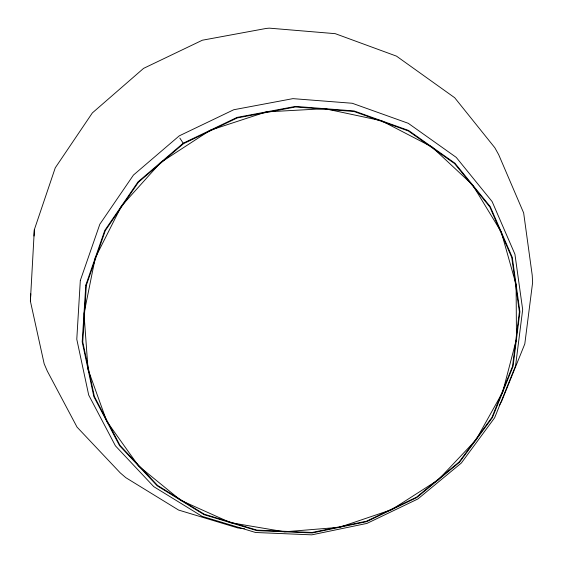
<?xml version="1.0" encoding="UTF-8"?>
<svg xmlns="http://www.w3.org/2000/svg" width="563" height="563" viewBox="0 0 563 563"><rect width="100%" height="100%" fill="white"/><g stroke="black" fill="none" stroke-linecap="round" stroke-linejoin="round"><path stroke-width="0.84" d="M244.419 528.657L237.86 527.953L178.562 510.05L125.809 477.663L120.243 472.871L77.032 427.099L47.299 371.08L44.167 363.797L30.381 301.121L30.775 293.823M34.005 236.038L34.343 229.676L55.265 167.816L92.346 112.924L143.586 68.369L202.37 40.212L266.236 28.431L269.311 28.15L335.259 33.667L396.486 56.131L454.693 97.73L494.821 147.724L498.677 154.656L523.646 212.898L532.218 275.23L532.619 282.492L524.807 343.902L501.633 401.356L499.261 405.43M30.381 301.121L34.343 229.676M183.524 143.671L138.435 182.243L105.281 230.675L86.357 285.244L82.754 341.882L94.38 396.507L120.025 445.41L157.584 485.44L204.306 514.216L256.967 530.135L312.169 532.457L366.45 521.218L416.493 497.192L459.232 461.864L491.971 417.345L512.541 366.288L519.389 311.846L511.753 257.495L489.775 206.888L454.559 163.608L408.259 130.933L353.958 111.488L295.512 106.97L237.234 117.934L183.524 143.671L179.836 138.083M80.312 280.515L76.786 339.278L88.694 395.043L115.415 445.833L153.762 486.65L202.04 516.32L255.616 532.499L311.761 534.85L366.963 523.407L417.859 498.98L461.322 463.053L494.631 417.781L515.567 365.859L522.675 309.643L514.92 254.194L492.118 201.568L456.213 157.358L408.274 123.304L352.248 103.261L292.908 98.638L233.744 109.743L179.217 135.873L133.459 175.044L99.834 224.236L80.312 280.515M85.801 285.138L82.198 341.917L93.852 396.683L119.567 445.699L157.225 485.834L204.059 514.666L256.855 530.627L312.184 532.957L366.597 521.683L416.761 497.601L459.605 462.188L492.428 417.563L513.048 366.386L519.916 311.811L512.267 257.326L490.232 206.586L454.939 163.2L408.527 130.44L354.085 110.939L295.491 106.407L237.058 117.4L183.214 143.199L138.005 181.877L104.774 230.429L85.801 285.138M95.253 257.875L83.993 313.647L88.053 369.427L106.773 421.307L138.484 465.854L180.737 500.31L230.541 522.675L284.582 531.796L339.426 527.313L391.686 509.642L438.162 479.915L475.981 439.921L502.703 392.052L516.468 339.207L516.109 284.688L501.302 232.076L472.667 184.995L431.828 146.887L381.397 120.721L324.858 108.68L266.313 111.896L210.14 130.299L160.582 162.559L121.348 206.206L95.253 257.875"/></g></svg>
